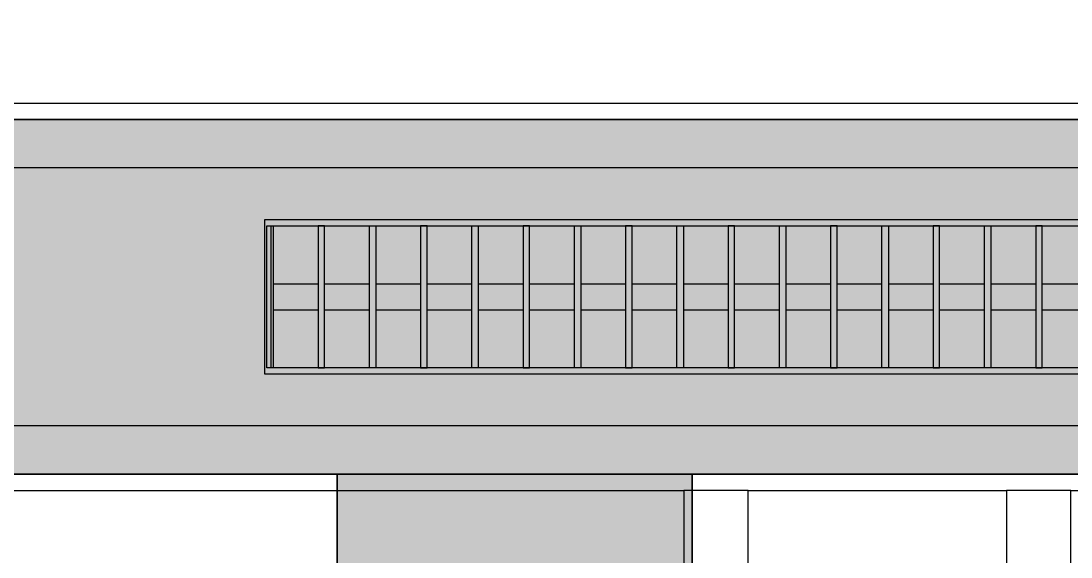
# Model space of a CAD drawing. Header units: millimetres. Extents: x -853228 to -744682, y -17776 to 32484.
# Drawn here: x -826146 to -825332, y 6910 to 7325 of the extents above; entities that cross this region are included whole.
import ezdxf
from ezdxf.xclip import XClip

# ---------------------------------------------------------------- set-up
doc = ezdxf.new("R2010")
doc.units = ezdxf.units.MM
doc.header["$XCLIPFRAME"] = 0
for name, color, linetype in [('000 - WIPEOUT', 250, 'Continuous'), ('001 - ASCESSORIES', 251, 'Continuous'), ('008 - LIGHTING', 1, 'Continuous'), ('A04_TUBE SERIES', 2, 'Continuous'), ('A11_ALU.SOLID SHEET', 2, 'Continuous')]:
    doc.layers.add(name, color=color, linetype=linetype)
doc.layers.add('A-GLAZ-CWMG', color=2, linetype='Continuous', lineweight=35)

# ---------------------------------------------------------------- blocks, each defined once
blk = doc.blocks.new('Rectangular Mullion - 200mm Square-13922850-4281-01 ENLARGED LOWER PLATFORM LEVEL - REFLECTED CEILING PLAN - SHEET 2')
at = {"layer": 'A-GLAZ-CWMG'}
blk.add_hatch(color=256, dxfattribs=at).paths.add_polyline_path([(-825763.71, 6974.02), (-825763.71, 7249.02), (-827950.71, 7249.02), (-827950.71, 6974.02), (-827310.79, 6974.02)])
for p, q in [((-827950.71, 7249.02), (-825763.71, 7249.02)), ((-825763.71, 7249.02), (-827950.71, 7249.02)), ((-825763.71, 6974.02), (-827950.71, 6974.02)), ((-825763.71, 6974.02), (-827950.71, 6974.02))]:
    blk.add_line(p, q, dxfattribs=at)
blk = doc.blocks.new('Rectangular Mullion - 200mm Square-13922849-4281-01 ENLARGED LOWER PLATFORM LEVEL - REFLECTED CEILING PLAN - SHEET 2')
at = {"layer": 'A-GLAZ-CWMG'}
blk.add_hatch(color=256, dxfattribs=at).paths.add_polyline_path([(-830275.21, 4774.02), (-827950.71, 4774.02), (-827950.71, 5049.02), (-830275.21, 5049.02)])
for p, q in [((-830275.21, 5049.02), (-827950.71, 5049.02)), ((-830275.21, 5049.02), (-827950.71, 5049.02)), ((-827950.71, 4774.02), (-830275.21, 4774.02)), ((-830275.21, 4774.02), (-827950.71, 4774.02))]:
    blk.add_line(p, q, dxfattribs=at)
blk = doc.blocks.new('Rectangular Mullion - 200mm Square-13922672-4281-01 ENLARGED LOWER PLATFORM LEVEL - REFLECTED CEILING PLAN - SHEET 2')
at = {"layer": 'A-GLAZ-CWMG'}
blk.add_hatch(color=256, dxfattribs=at).paths.add_polyline_path([(-827813.21, 5049.02), (-827813.21, 6974.02), (-828088.21, 6974.02), (-828088.21, 5049.02)])
for p, q in [((-827813.21, 6974.02), (-828088.21, 6974.02)), ((-828088.21, 6974.02), (-827813.21, 6974.02)), ((-828088.21, 5049.02), (-828088.21, 6974.02)), ((-828088.21, 5049.02), (-828088.21, 6974.02)), ((-827813.21, 6974.02), (-827813.21, 5049.02)), ((-827813.21, 5049.02), (-827813.21, 6974.02))]:
    blk.add_line(p, q, dxfattribs=at)
blk = doc.blocks.new('*U627')
at = {"color": 1}
blk.add_wipeout([(600, -60), (-600, -60), (-600, 60), (600, 60)], dxfattribs=at).dxf.layer = '000 - WIPEOUT'
at = {"layer": '001 - ASCESSORIES', "color": 0}
blk.add_lwpolyline([(600, -60), (-600, -60), (-600, 60), (600, 60)], close=True, dxfattribs=at)
at = {"layer": '001 - ASCESSORIES'}
for points in [[(-593.5, -55), (-598.5, -55), (-598.5, 55), (-593.5, 55)], [(595, -55), (-595, -55), (-595, 55), (595, 55)], [(-558.77, -55), (-553.77, -55), (-553.77, 55), (-558.77, 55)], [(-514.03, -55), (-519.03, -55), (-519.03, 55), (-514.03, 55)], [(-479.3, -55), (-474.3, -55), (-474.3, 55), (-479.3, 55)], [(-434.57, -55), (-439.57, -55), (-439.57, 55), (-434.57, 55)], [(-399.83, -55), (-394.83, -55), (-394.83, 55), (-399.83, 55)], [(-355.1, -55), (-360.1, -55), (-360.1, 55), (-355.1, 55)], [(-320.37, -55), (-315.37, -55), (-315.37, 55), (-320.37, 55)], [(-275.63, -55), (-280.63, -55), (-280.63, 55), (-275.63, 55)], [(-240.9, -55), (-235.9, -55), (-235.9, 55), (-240.9, 55)], [(-196.17, -55), (-201.17, -55), (-201.17, 55), (-196.17, 55)], [(-161.43, -55), (-156.43, -55), (-156.43, 55), (-161.43, 55)], [(-116.7, -55), (-121.7, -55), (-121.7, 55), (-116.7, 55)], [(-81.97, -55), (-76.97, -55), (-76.97, 55), (-81.97, 55)], [(-37.23, -55), (-42.23, -55), (-42.23, 55), (-37.23, 55)], [(-2.5, -55), (2.5, -55), (2.5, 55), (-2.5, 55)]]:
    blk.add_lwpolyline(points, close=True, dxfattribs=at)
for points in [[(-593.5, 10), (-558.77, 10)], [(-553.77, 10), (-519.03, 10)], [(-514.03, 10), (-479.3, 10)], [(-474.3, 10), (-439.57, 10)], [(-434.57, 10), (-399.83, 10)], [(-394.83, 10), (-360.1, 10)], [(-355.1, 10), (-320.37, 10)], [(-315.37, 10), (-280.63, 10)], [(-275.63, 10), (-240.9, 10)], [(-235.9, 10), (-201.17, 10)], [(-196.17, 10), (-161.43, 10)], [(-156.43, 10), (-121.7, 10)], [(-116.7, 10), (-81.97, 10)], [(-76.97, 10), (-42.23, 10)], [(-37.23, 10), (-2.5, 10)], [(2.5, 10), (37.23, 10)], [(-593.5, -10), (-558.77, -10)], [(-553.77, -10), (-519.03, -10)], [(-514.03, -10), (-479.3, -10)], [(-474.3, -10), (-439.57, -10)], [(-434.57, -10), (-399.83, -10)], [(-394.83, -10), (-360.1, -10)], [(-355.1, -10), (-320.37, -10)], [(-315.37, -10), (-280.63, -10)], [(-275.63, -10), (-240.9, -10)], [(-235.9, -10), (-201.17, -10)], [(-196.17, -10), (-161.43, -10)], [(-156.43, -10), (-121.7, -10)], [(-116.7, -10), (-81.97, -10)], [(-76.97, -10), (-42.23, -10)], [(-37.23, -10), (-2.5, -10)], [(2.5, -10), (37.23, -10)]]:
    blk.add_lwpolyline(points, dxfattribs=at)
blk = doc.blocks.new('*U644')
blk.add_attdef('EXTR.OVL-LENGTH_', (-25, -59.09), '', height=5)
blk.add_wipeout([(-25, 25), (25, -25), (25, 6873.5), (-25, 6823.5)]).dxf.layer = '000 - WIPEOUT'
at = {"layer": 'A04_TUBE SERIES', "color": 0}
blk.add_lwpolyline([(-25, 25), (25, -25), (25, 6873.5), (-25, 6823.5)], close=True, dxfattribs=at)
blk = doc.blocks.new('*U645')
blk.add_attdef('EXTR.OVL-LENGTH_', (-25, -59.09), '', height=5)
blk.add_wipeout([(-25, -25), (25, 25), (25, 6317.5), (-25, 6367.5)]).dxf.layer = '000 - WIPEOUT'
at = {"layer": 'A04_TUBE SERIES', "color": 0}
blk.add_lwpolyline([(-25, -25), (25, 25), (25, 6317.5), (-25, 6367.5)], close=True, dxfattribs=at)
blk = doc.blocks.new('*U648')
blk.add_attdef('EXTR.OVL-LENGTH_', (-25, -59.09), '', height=5)
blk.add_wipeout([(-25, 0), (25, 0), (25, 1900), (-25, 1900)]).dxf.layer = '000 - WIPEOUT'
at = {"layer": 'A04_TUBE SERIES', "color": 0}
blk.add_lwpolyline([(-25, 0), (25, 0), (25, 1900), (-25, 1900)], close=True, dxfattribs=at)
blk = doc.blocks.new('*U862')
at = {"layer": 'A04_TUBE SERIES', "color": 0, "linetype": 'ByBlock', "xscale": -1, "rotation": 270}
blk.add_blockref('*U644', (25, 2475), dxfattribs=at)
at = {"layer": 'A04_TUBE SERIES', "color": 0, "linetype": 'ByBlock', "rotation": 270}
blk.add_blockref('*U645', (278, 2225), dxfattribs=at)
at = {"layer": 'A04_TUBE SERIES', "color": 0, "linetype": 'ByBlock'}
for p in [(4424, 300), (4674, 300)]:
    blk.add_blockref('*U648', p, dxfattribs=at)
blk = doc.blocks.new('*U986')
at = {"layer": '008 - LIGHTING'}
blk.add_blockref('*U627', (-80675, 3532.5), dxfattribs=at)
at = {"layer": 'A11_ALU.SOLID SHEET'}
blk.add_blockref('*U862', (-85349.25, 1182.5), dxfattribs=at)

msp = doc.modelspace()

# ---------------------------------------------------------------- block references
ref = msp.add_blockref('*U986', (-744682.37, 3579.02))
XClip(ref).set_block_clipping_path([(-104690.1238047113, -9620.0077451946), (-34092.6543255158, 14393.0014498748)])

# ---------------------------------------------------------------- next in the draw order: linework, layer by layer
msp.add_spline([(-835882.37, 3579.02), (-801682.37, 12088.47), (-758836, 27096.51), (-744682.37, 3579.02)], degree=3)

# ---------------------------------------------------------------- next in the draw order: block references
at = {"layer": 'A-GLAZ-CWMG'}
for name, p in [('Rectangular Mullion - 200mm Square-13922850-4281-01 ENLARGED LOWER PLATFORM LEVEL - REFLECTED CEILING PLAN - SHEET 2', (0, 0)), ('Rectangular Mullion - 200mm Square-13922672-4281-01 ENLARGED LOWER PLATFORM LEVEL - REFLECTED CEILING PLAN - SHEET 2', (2187, 0))]:
    msp.add_blockref(name, p, dxfattribs=at)
at = {"layer": 'A-GLAZ-CWMG', "rotation": 180}
msp.add_blockref('Rectangular Mullion - 200mm Square-13922849-4281-01 ENLARGED LOWER PLATFORM LEVEL - REFLECTED CEILING PLAN - SHEET 2', (-1653714.42, 12023.04), dxfattribs=at)

doc.saveas('drawing.dxf')
